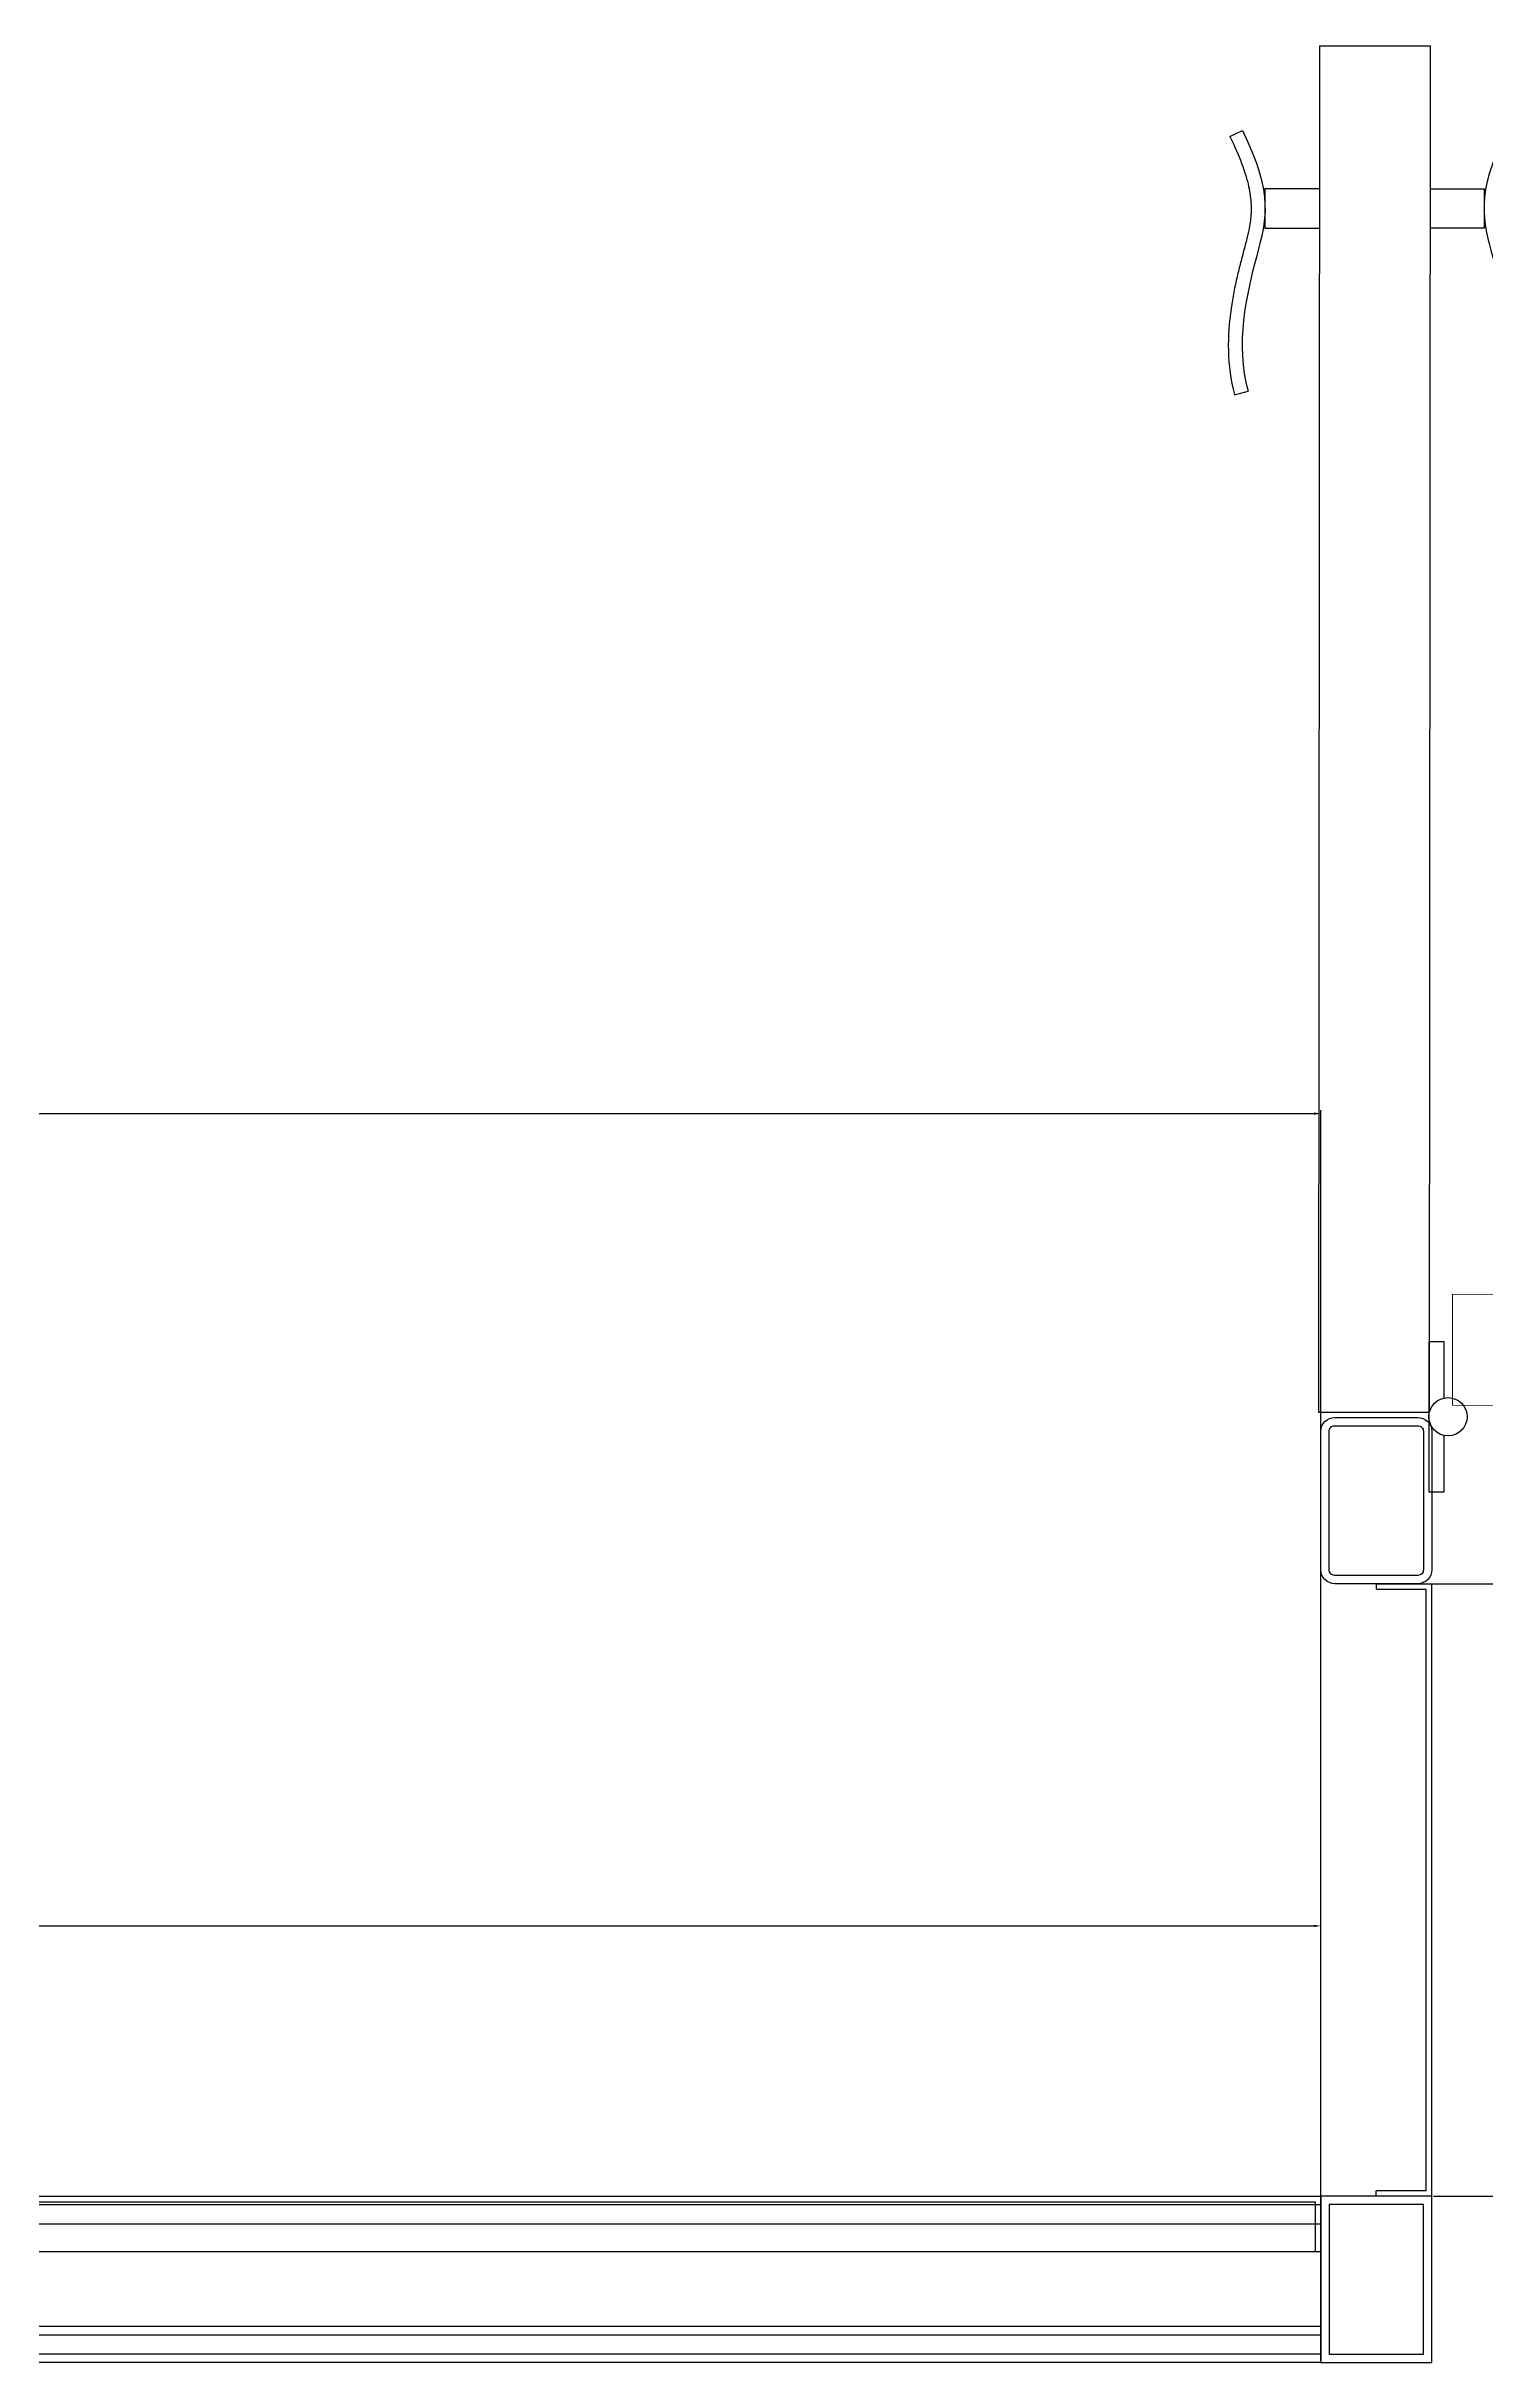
# Model space of a CAD drawing. Extents: x 758840 to 1108724, y -102573 to 143521.
# Drawn here: x 855706 to 856225, y 120691 to 121527 of the extents above; entities that cross this region are included whole.
import ezdxf

# ---------------------------------------------------------------- set-up
doc = ezdxf.new("R2010")
doc.units = 0
doc.header["$LTSCALE"] = 1000
doc.header["$MEASUREMENT"] = 0
for name, color, linetype in [('GEN-DC 中心线', 8, 'Continuous'), ('GEN-DC 虚线', 8, 'Continuous'), ('室外柴油发电-2层', 241, 'Continuous')]:
    doc.layers.add(name, color=color, linetype=linetype)
doc.layers.add('GEN-DC 标注', color=8, linetype='Continuous', lineweight=0)
doc.styles.add('$0$ARCH-DC$0$STANDARD', font='gbenor.shx', dxfattribs={"bigfont": 'gbcbig.shx'})
doc.dimstyles.new('$0$ARCH-DC$0$ISO-25', dxfattribs={"dimtxt": 2.5, "dimasz": 2.5, "dimexe": 1.25, "dimexo": 0.625, "dimtad": 1, "dimtxsty": '$0$ARCH-DC$0$STANDARD', "dimcen": 2.5, "dimadec": 0, "dimazin": 0, "dimtfac": 1, "dimtmove": 0, "dimatfit": 3, "dimfxl": 1, "dimarcsym": 0})

# ---------------------------------------------------------------- blocks, each defined once
blk = doc.blocks.new('*D527')
at = {"layer": 'Defpoints', "color": 0, "transparency": 16777216}
for p in [(8432270.61, -3629408.37), (8431210.61, -3629505.9), (8432270.61, -3629505.9)]:
    blk.add_point(p, dxfattribs=at)
at = {"layer": 'GEN-DC 标注', "color": 0, "lineweight": -2, "transparency": 16777216}
for p, q in [((8431210.61, -3629505.28), (8431210.61, -3629407.12)), ((8431213.11, -3629408.37), (8432268.11, -3629408.37)), ((8432270.61, -3629505.28), (8432270.61, -3629407.12))]:
    blk.add_line(p, q, dxfattribs=at)
at = {"layer": 'GEN-DC 标注', "color": 0, "transparency": 16777216}
for points in [[(8431213.11, -3629407.95), (8431213.11, -3629408.79), (8431210.61, -3629408.37)], [(8432268.11, -3629407.95), (8432268.11, -3629408.79), (8432270.61, -3629408.37)]]:
    blk.add_solid(points, dxfattribs=at)
at = {"layer": 'GEN-DC 标注', "color": 0, "transparency": 16777216, "insert": (8431740.61, -3629406.5), "char_height": 2.5, "attachment_point": 5, "style": '$0$ARCH-DC$0$STANDARD'}
blk.add_mtext('1060', dxfattribs=at)
blk = doc.blocks.new('*D530')
at = {"layer": 'Defpoints', "color": 0, "transparency": 16777216}
for p in [(8432270.61, -3629115.3), (8428970.61, -3629565.9), (8432270.61, -3629565.9)]:
    blk.add_point(p, dxfattribs=at)
at = {"layer": 'GEN-DC 标注', "color": 0, "lineweight": -2, "transparency": 16777216}
for p, q in [((8428970.61, -3629565.28), (8428970.61, -3629114.05)), ((8428973.11, -3629115.3), (8432268.11, -3629115.3)), ((8432270.61, -3629565.28), (8432270.61, -3629114.05))]:
    blk.add_line(p, q, dxfattribs=at)
at = {"layer": 'GEN-DC 标注', "color": 0, "transparency": 16777216}
for points in [[(8428973.11, -3629114.88), (8428973.11, -3629115.72), (8428970.61, -3629115.3)], [(8432268.11, -3629114.88), (8432268.11, -3629115.72), (8432270.61, -3629115.3)]]:
    blk.add_solid(points, dxfattribs=at)
at = {"layer": 'GEN-DC 标注', "color": 0, "transparency": 16777216, "insert": (8430700.61, -3629113.43), "char_height": 2.5, "attachment_point": 5, "style": '$0$ARCH-DC$0$STANDARD'}
blk.add_mtext('3300', dxfattribs=at)
blk = doc.blocks.new('*D550')
at = {"color": 0, "lineweight": -2, "transparency": 16777216}
for p, q in [((8432301.26, -3629284.9), (8432437.82, -3629284.9)), ((8432436.57, -3629503.4), (8432436.57, -3629287.4)), ((8432311.24, -3629505.9), (8432437.82, -3629505.9))]:
    blk.add_line(p, q, dxfattribs=at)
at = {"color": 0, "transparency": 16777216}
for points in [[(8432436.16, -3629287.4), (8432436.99, -3629287.4), (8432436.57, -3629284.9)], [(8432436.16, -3629503.4), (8432436.99, -3629503.4), (8432436.57, -3629505.9)]]:
    blk.add_solid(points, dxfattribs=at)
at = {"layer": 'Defpoints', "color": 0, "transparency": 16777216}
for p in [(8432300.64, -3629284.9), (8432436.57, -3629284.9), (8432310.61, -3629505.9)]:
    blk.add_point(p, dxfattribs=at)
at = {"color": 0, "transparency": 16777216, "insert": (8432434.7, -3629395.4), "char_height": 2.5, "attachment_point": 5, "rotation": 90, "style": '$0$ARCH-DC$0$STANDARD'}
blk.add_mtext('221', dxfattribs=at)
blk = doc.blocks.new('柴发假负载')
for p, q in [((8432237.815, -3628762.748), (8432242.316, -3628760.572)), ((8432270.039, -3628781.631), (8432250.413, -3628781.631)), ((8432250.413, -3628781.631), (8432250.413, -3628795.879)), ((8432309.891, -3628781.631), (8432329.517, -3628781.631)), ((8432329.517, -3628781.631), (8432329.517, -3628795.879)), ((8432250.413, -3628795.879), (8432270.06, -3628795.879)), ((8432329.517, -3628795.879), (8432309.87, -3628795.879)), ((8432239.514, -3628856.018), (8432244.33, -3628854.674))]:
    blk.add_line(p, q)
at = {"color": 2, "lineweight": 30}
for p, q in [((8432290.661, -3629284.904), (8432310.612, -3629284.904)), ((8432290.661, -3629286.904), (8432290.661, -3629284.904)), ((8432290.661, -3629286.904), (8432308.612, -3629286.904)), ((8432308.612, -3629503.904), (8432308.612, -3629286.904)), ((8432310.612, -3629505.904), (8432310.612, -3629284.904)), ((8432308.612, -3629503.904), (8432290.612, -3629503.904)), ((8432290.612, -3629505.904), (8432290.612, -3629503.904)), ((8432310.612, -3629505.904), (8432290.612, -3629505.904)), ((8428970.612, -3629515.904), (8432270.612, -3629515.904)), ((8432270.612, -3629552.904), (8428970.612, -3629552.904)), ((8428970.612, -3629555.904), (8432270.612, -3629555.904))]:
    blk.add_line(p, q, dxfattribs=at)
for points in [[(8432309.783, -3629223.022), (8432310.102, -3628730.224), (8432270.102, -3628730.224), (8432269.783, -3629223.022)], [(8432270.612, -3629565.904), (8428970.612, -3629565.904), (8428970.612, -3629505.904), (8432270.612, -3629505.904)]]:
    blk.add_lwpolyline(points, close=True)
blk.add_lwpolyline([(8432315.121, -3629217.911), (8432315.121, -3629197.58), (8432309.582, -3629197.58), (8432309.582, -3629251.76), (8432315.121, -3629251.76), (8432315.121, -3629231.429)])
for points in [[(8432310.612, -3629229.901), (8432310.612, -3629279.901, -0.4142136), (8432305.612, -3629284.901), (8432275.612, -3629284.901, -0.4142136), (8432270.612, -3629279.901), (8432270.612, -3629229.901, -0.4142136), (8432275.612, -3629224.901), (8432305.612, -3629224.901, -0.4142136)], [(8432307.612, -3629229.901), (8432307.612, -3629279.901, -0.4142136), (8432305.612, -3629281.901), (8432275.612, -3629281.901, -0.4142136), (8432273.612, -3629279.901), (8432273.612, -3629229.901, -0.4142136), (8432275.612, -3629227.901), (8432305.612, -3629227.901, -0.4142136)]]:
    blk.add_lwpolyline(points, format="xyb", close=True)
at = {"color": 3}
for points in [[(8431210.612, -3629505.904), (8432270.612, -3629505.904), (8432270.612, -3629525.904), (8431210.612, -3629525.904)], [(8431212.612, -3629507.904), (8432268.612, -3629507.904), (8432268.612, -3629525.904), (8431212.612, -3629525.904)]]:
    blk.add_lwpolyline(points, close=True, dxfattribs=at)
blk.add_circle((8432316.475, -3629224.67), 6.893)
for points in [[(8432242.316, -3628760.572), (8432253.77, -3628784.269), (8432247.984, -3628801.489), (8432239.609, -3628837.758), (8432244.33, -3628854.674)], [(8432337.614, -3628760.572), (8432326.16, -3628784.269), (8432331.946, -3628801.489), (8432340.321, -3628837.758), (8432335.6, -3628854.674)]]:
    blk.add_open_spline(points, degree=3)
blk.add_open_spline([(8432237.815, -3628762.748), (8432239.096, -3628765.399), (8432240.183, -3628767.837), (8432242.439, -3628773.387), (8432243.41, -3628776.283), (8432244.77, -3628781.454), (8432245.161, -3628783.727), (8432245.532, -3628787.895), (8432245.514, -3628789.793), (8432245.186, -3628793.523), (8432244.874, -3628795.357), (8432244.031, -3628799.215), (8432243.497, -3628801.237), (8432242.508, -3628804.951), (8432242.083, -3628806.553), (8432241.234, -3628809.887), (8432240.809, -3628811.621), (8432239.578, -3628816.999), (8432238.817, -3628820.816), (8432237.542, -3628829.672), (8432237.123, -3628834.794), (8432237.359, -3628845.26), (8432238.016, -3628850.608), (8432239.493, -3628855.943), (8432239.503, -3628855.981), (8432239.514, -3628856.018)], degree=3, knots=[0, 0, 0, 0, 0.1154147, 0.1154147, 0.2846162, 0.2846162, 0.4538177, 0.4538177, 0.6230192, 0.6230192, 0.7922207, 0.7922207, 0.9614222, 0.9614222, 1.0777263, 1.0777263, 1.1940303, 1.1940303, 1.4266384, 1.4266384, 1.7123164, 1.7123164, 1.9979944, 1.9979944, 2, 2, 2, 2])
at = {"layer": 'GEN-DC 中心线', "lineweight": 20}
blk.add_lwpolyline([(8432318.128, -3629220.488), (8432810.926, -3629220.907), (8432810.926, -3629180.907), (8432318.128, -3629180.488)], close=True, dxfattribs=at)
at = {"layer": 'GEN-DC 虚线'}
for p, q in [((8428970.612, -3629508.904), (8432270.612, -3629508.904)), ((8432270.612, -3629562.904), (8428970.612, -3629562.904))]:
    blk.add_line(p, q, dxfattribs=at)
for points in [[(8432270.612, -3629565.904), (8428970.612, -3629565.904), (8428970.612, -3629505.904), (8432270.612, -3629505.904)], [(8432310.612, -3629505.904), (8432270.612, -3629505.904), (8432270.612, -3629565.904), (8432310.612, -3629565.904)], [(8432307.612, -3629508.904), (8432273.612, -3629508.904), (8432273.612, -3629562.904), (8432307.612, -3629562.904)]]:
    blk.add_lwpolyline(points, close=True, dxfattribs=at)
dim = blk.add_linear_dim(base=(8432436.573, -3629284.904), p1=(8432310.612, -3629505.904), p2=(8432300.636, -3629284.904), angle=90, dimstyle='$0$ARCH-DC$0$ISO-25')
dim.commit()
dim.dimension.update_dxf_attribs({"geometry": '*D550', "text_midpoint": (8432434.698, -3629395.404)})
at = {"layer": 'GEN-DC 标注'}
dim = blk.add_linear_dim(base=(8432270.612, -3629115.301), p1=(8428970.612, -3629565.904), p2=(8432270.612, -3629565.904), dimstyle='$0$ARCH-DC$0$ISO-25', dxfattribs=at)
dim.commit()
dim.dimension.update_dxf_attribs({"geometry": '*D530', "text_midpoint": (8430700.612, -3629115.301), "dimtype": 128})
dim = blk.add_linear_dim(base=(8432270.612, -3629408.372), p1=(8431210.612, -3629505.904), p2=(8432270.612, -3629505.904), angle=180, dimstyle='$0$ARCH-DC$0$ISO-25', dxfattribs=at)
dim.commit()
dim.dimension.update_dxf_attribs({"geometry": '*D527', "text_midpoint": (8431740.612, -3629406.497)})

msp = doc.modelspace()

# ---------------------------------------------------------------- block references
at = {"layer": '室外柴油发电-2层'}
msp.add_blockref('柴发假负载', (-7576105, 3750256.89), dxfattribs=at)

doc.saveas('drawing.dxf')
